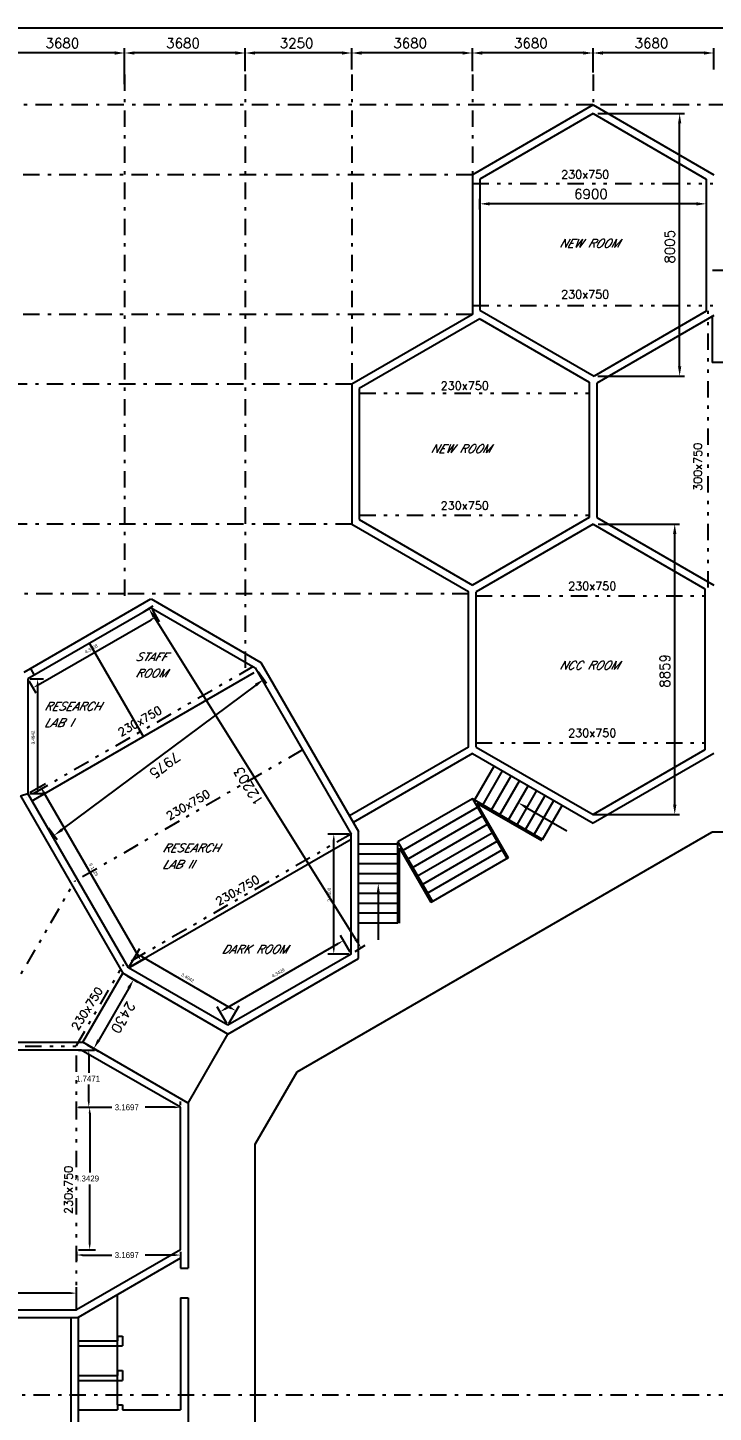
# Model space of a CAD drawing. Extents: x 8365 to 8547, y -347 to -272.
# Drawn here: x 8387.59 to 8408.51, y -314.46 to -272.23 of the extents above; entities that cross this region are included whole.
import ezdxf

# ---------------------------------------------------------------- set-up
doc = ezdxf.new("R2010")
doc.units = 0
doc.linetypes.add('DASHDOT', pattern=[1, 0.5, -0.25, 0, -0.25])
doc.linetypes.add('DIVIDE', pattern=[1.25, 0.5, -0.25, 0, -0.25, 0, -0.25])
doc.layers.get('0').update_dxf_attribs({"linetype": 'CONTINUOUS'})
doc.layers.get('DEFPOINTS').update_dxf_attribs({"linetype": 'CONTINUOUS'})
doc.layers.add('1', color=7, linetype='CONTINUOUS')
doc.layers.add('2', color=7, linetype='CONTINUOUS')
doc.styles.add('ROMANS', font='ROMANS')
doc.dimstyles.get("Standard").update_dxf_attribs({"dimtxt": 2.5, "dimasz": 2.5, "dimexe": 1.25, "dimexo": 0.625, "dimtad": 1, "dimcen": 2.5, "dimazin": 3, "dimtfac": 1, "dimtmove": 0, "dimatfit": 3})

# ---------------------------------------------------------------- blocks, each defined once
blk = doc.blocks.new('*X97')
at = {"layer": '1', "color": 7, "linetype": 'CONTINUOUS'}
blk.add_line((8402.82, -296.019), (8404.04, -296.724), dxfattribs=at)
blk.add_solid([(8402.795, -296.063), (8402.56, -295.869), (8402.845, -295.976)], dxfattribs=at)
blk = doc.blocks.new('*X100')
at = {"layer": '1', "color": 7, "linetype": 'CONTINUOUS'}
blk.add_line((8398.288, -298.636), (8398.288, -300.045), dxfattribs=at)
blk.add_solid([(8398.238, -298.636), (8398.288, -298.336), (8398.338, -298.636)], dxfattribs=at)
blk = doc.blocks.new('*D3')
at = {"layer": '1', "color": 0, "linetype": 'CONTINUOUS'}
for p, q in [((8386.869, -274.185), (8386.869, -272.854)), ((8390.249, -273.004), (8387.169, -273.004)), ((8390.549, -273.508), (8390.549, -272.854))]:
    blk.add_line(p, q, dxfattribs=at)
for points in [[(8387.169, -272.954), (8387.169, -273.054), (8386.869, -273.004)], [(8390.249, -272.954), (8390.249, -273.054), (8390.549, -273.004)]]:
    blk.add_solid(points, dxfattribs=at)
at = {"layer": 'DEFPOINTS', "color": 0, "linetype": 'CONTINUOUS'}
for p in [(8386.869, -273.004), (8390.549, -273.658), (8386.869, -274.335)]:
    blk.add_point(p, dxfattribs=at)
at = {"layer": '1', "color": 7, "linetype": 'CONTINUOUS', "style": 'ROMANS'}
blk.add_text('3680', height=0.3, dxfattribs=at).set_placement((8388.138, -272.854))
blk = doc.blocks.new('*D4')
at = {"layer": '1', "color": 0, "linetype": 'CONTINUOUS'}
for p, q in [((8390.549, -273.956), (8390.549, -272.854)), ((8393.929, -273.004), (8390.849, -273.004)), ((8394.229, -273.508), (8394.229, -272.854))]:
    blk.add_line(p, q, dxfattribs=at)
for points in [[(8390.849, -272.954), (8390.849, -273.054), (8390.549, -273.004)], [(8393.929, -272.954), (8393.929, -273.054), (8394.229, -273.004)]]:
    blk.add_solid(points, dxfattribs=at)
at = {"layer": 'DEFPOINTS', "color": 0, "linetype": 'CONTINUOUS'}
for p in [(8390.549, -273.004), (8394.229, -273.658), (8390.549, -274.106)]:
    blk.add_point(p, dxfattribs=at)
at = {"layer": '1', "color": 7, "linetype": 'CONTINUOUS', "style": 'ROMANS'}
blk.add_text('3680', height=0.3, dxfattribs=at).set_placement((8391.818, -272.854))
blk = doc.blocks.new('*D5')
at = {"layer": '1', "color": 0, "linetype": 'CONTINUOUS'}
for p, q in [((8394.229, -273.563), (8394.229, -272.854)), ((8397.179, -273.004), (8394.529, -273.004)), ((8397.479, -273.508), (8397.479, -272.854))]:
    blk.add_line(p, q, dxfattribs=at)
for points in [[(8394.529, -272.954), (8394.529, -273.054), (8394.229, -273.004)], [(8397.179, -272.954), (8397.179, -273.054), (8397.479, -273.004)]]:
    blk.add_solid(points, dxfattribs=at)
at = {"layer": 'DEFPOINTS', "color": 0, "linetype": 'CONTINUOUS'}
for p in [(8394.229, -273.004), (8394.229, -273.713), (8397.479, -273.658)]:
    blk.add_point(p, dxfattribs=at)
at = {"layer": '1', "color": 7, "linetype": 'CONTINUOUS', "style": 'ROMANS'}
blk.add_text('3250', height=0.3, dxfattribs=at).set_placement((8395.283, -272.854))
blk = doc.blocks.new('*D6')
at = {"layer": '1', "color": 0, "linetype": 'CONTINUOUS'}
for p, q in [((8397.479, -273.508), (8397.479, -272.854)), ((8400.859, -273.004), (8397.779, -273.004)), ((8401.159, -273.508), (8401.159, -272.854))]:
    blk.add_line(p, q, dxfattribs=at)
for points in [[(8397.779, -272.954), (8397.779, -273.054), (8397.479, -273.004)], [(8400.859, -272.954), (8400.859, -273.054), (8401.159, -273.004)]]:
    blk.add_solid(points, dxfattribs=at)
at = {"layer": 'DEFPOINTS', "color": 0, "linetype": 'CONTINUOUS'}
for p in [(8397.479, -273.004), (8397.479, -273.658), (8401.159, -273.658)]:
    blk.add_point(p, dxfattribs=at)
at = {"layer": '1', "color": 7, "linetype": 'CONTINUOUS', "style": 'ROMANS'}
blk.add_text('3680', height=0.3, dxfattribs=at).set_placement((8398.748, -272.854))
blk = doc.blocks.new('*D7')
at = {"layer": '1', "color": 0, "linetype": 'CONTINUOUS'}
for p, q in [((8401.159, -273.563), (8401.159, -272.854)), ((8404.539, -273.004), (8401.459, -273.004)), ((8404.839, -273.508), (8404.839, -272.854))]:
    blk.add_line(p, q, dxfattribs=at)
for points in [[(8401.459, -272.954), (8401.459, -273.054), (8401.159, -273.004)], [(8404.539, -272.954), (8404.539, -273.054), (8404.839, -273.004)]]:
    blk.add_solid(points, dxfattribs=at)
at = {"layer": 'DEFPOINTS', "color": 0, "linetype": 'CONTINUOUS'}
for p in [(8401.159, -273.004), (8401.159, -273.713), (8404.839, -273.658)]:
    blk.add_point(p, dxfattribs=at)
at = {"layer": '1', "color": 7, "linetype": 'CONTINUOUS', "style": 'ROMANS'}
blk.add_text('3680', height=0.3, dxfattribs=at).set_placement((8402.428, -272.854))
blk = doc.blocks.new('*D8')
at = {"layer": '1', "color": 0, "linetype": 'CONTINUOUS'}
for p, q in [((8404.839, -273.596), (8404.839, -272.854)), ((8408.219, -273.004), (8405.139, -273.004)), ((8408.519, -273.508), (8408.519, -272.854))]:
    blk.add_line(p, q, dxfattribs=at)
for points in [[(8405.139, -272.954), (8405.139, -273.054), (8404.839, -273.004)], [(8408.219, -272.954), (8408.219, -273.054), (8408.519, -273.004)]]:
    blk.add_solid(points, dxfattribs=at)
at = {"layer": 'DEFPOINTS', "color": 0, "linetype": 'CONTINUOUS'}
for p in [(8404.839, -273.004), (8404.839, -273.746), (8408.519, -273.658)]:
    blk.add_point(p, dxfattribs=at)
at = {"layer": '1', "color": 7, "linetype": 'CONTINUOUS', "style": 'ROMANS'}
blk.add_text('3680', height=0.3, dxfattribs=at).set_placement((8406.108, -272.854))
blk = doc.blocks.new('*D40')
at = {"layer": '1', "color": 0, "linetype": 'CONTINUOUS'}
for p, q in [((8408.289, -277), (8408.289, -277.754)), ((8401.389, -277.776), (8401.389, -277.454)), ((8407.989, -277.604), (8401.689, -277.604))]:
    blk.add_line(p, q, dxfattribs=at)
for points in [[(8401.689, -277.554), (8401.689, -277.654), (8401.389, -277.604)], [(8407.989, -277.554), (8407.989, -277.654), (8408.289, -277.604)]]:
    blk.add_solid(points, dxfattribs=at)
at = {"layer": 'DEFPOINTS', "color": 0, "linetype": 'CONTINUOUS'}
for p in [(8408.289, -276.85), (8401.389, -277.604), (8401.389, -277.926)]:
    blk.add_point(p, dxfattribs=at)
at = {"layer": '1', "color": 7, "linetype": 'CONTINUOUS', "style": 'ROMANS'}
blk.add_text('6900', height=0.3, dxfattribs=at).set_placement((8404.261, -277.454))
blk = doc.blocks.new('*D42')
at = {"layer": '1', "color": 0, "linetype": 'CONTINUOUS'}
for p, q in [((8404.989, -274.854), (8407.631, -274.854)), ((8407.481, -282.559), (8407.481, -275.154)), ((8404.989, -282.859), (8407.631, -282.859))]:
    blk.add_line(p, q, dxfattribs=at)
for points in [[(8407.431, -275.154), (8407.531, -275.154), (8407.481, -274.854)], [(8407.431, -282.559), (8407.531, -282.559), (8407.481, -282.859)]]:
    blk.add_solid(points, dxfattribs=at)
at = {"layer": 'DEFPOINTS', "color": 0, "linetype": 'CONTINUOUS'}
for p in [(8404.839, -274.854), (8407.481, -274.854), (8404.839, -282.859)]:
    blk.add_point(p, dxfattribs=at)
at = {"layer": '1', "color": 7, "linetype": 'CONTINUOUS', "style": 'ROMANS'}
blk.add_text('8005', height=0.3, rotation=90, dxfattribs=at).set_placement((8407.331, -279.428))
blk = doc.blocks.new('*D43')
at = {"layer": '1', "color": 0, "linetype": 'CONTINUOUS'}
for p, q in [((8404.993, -287.368), (8407.481, -287.368)), ((8407.331, -295.927), (8407.331, -287.668)), ((8404.839, -296.227), (8407.481, -296.227))]:
    blk.add_line(p, q, dxfattribs=at)
for points in [[(8407.281, -287.668), (8407.381, -287.668), (8407.331, -287.368)], [(8407.281, -295.927), (8407.381, -295.927), (8407.331, -296.227)]]:
    blk.add_solid(points, dxfattribs=at)
at = {"layer": 'DEFPOINTS', "color": 0, "linetype": 'CONTINUOUS'}
for p in [(8404.843, -287.368), (8407.331, -287.368), (8404.689, -296.227)]:
    blk.add_point(p, dxfattribs=at)
at = {"layer": '1', "color": 7, "linetype": 'CONTINUOUS', "style": 'ROMANS'}
blk.add_text('8859', height=0.3, rotation=90, dxfattribs=at).set_placement((8407.181, -292.362))
blk = doc.blocks.new('*D46')
at = {"layer": '1', "color": 0, "linetype": 'CONTINUOUS'}
for p, q in [((8394.621, -291.871), (8394.883, -292.222)), ((8394.553, -292.281), (8388.64, -296.689)), ((8388.228, -296.638), (8388.49, -296.989))]:
    blk.add_line(p, q, dxfattribs=at)
for points in [[(8394.582, -292.321), (8394.523, -292.241), (8394.793, -292.102)], [(8388.67, -296.729), (8388.611, -296.649), (8388.4, -296.869)]]:
    blk.add_solid(points, dxfattribs=at)
at = {"layer": 'DEFPOINTS', "color": 0, "linetype": 'CONTINUOUS'}
for p in [(8394.531, -291.751), (8388.138, -296.518), (8388.4, -296.869)]:
    blk.add_point(p, dxfattribs=at)
at = {"layer": '1', "color": 7, "linetype": 'CONTINUOUS', "style": 'ROMANS'}
blk.add_text('7975', height=0.3, rotation=216.7079, dxfattribs=at).set_placement((8392.103, -294.295))
blk = doc.blocks.new('*D47')
at = {"layer": '1', "color": 0, "linetype": 'CONTINUOUS'}
for p, q in [((8391.112, -290.059), (8391.418, -289.868)), ((8397.605, -300.037), (8391.45, -290.202)), ((8397.586, -300.402), (8397.892, -300.211))]:
    blk.add_line(p, q, dxfattribs=at)
for points in [[(8391.407, -290.228), (8391.492, -290.175), (8391.29, -289.947)], [(8397.563, -300.063), (8397.648, -300.01), (8397.764, -300.291)]]:
    blk.add_solid(points, dxfattribs=at)
at = {"layer": 'DEFPOINTS', "color": 0, "linetype": 'CONTINUOUS'}
for p in [(8391.29, -289.947), (8390.985, -290.138), (8397.459, -300.482)]:
    blk.add_point(p, dxfattribs=at)
at = {"layer": '1', "color": 7, "linetype": 'CONTINUOUS', "style": 'ROMANS'}
blk.add_text('12203', height=0.3, rotation=122.0417, dxfattribs=at).set_placement((8394.797, -295.833))
blk = doc.blocks.new('*D49')
at = {"layer": '1', "color": 0, "linetype": 'CONTINUOUS'}
for p, q in [((8390.625, -301.145), (8390.956, -301.336)), ((8390.676, -301.521), (8389.761, -303.106)), ((8389.41, -303.249), (8389.741, -303.44))]:
    blk.add_line(p, q, dxfattribs=at)
for points in [[(8390.719, -301.546), (8390.633, -301.496), (8390.826, -301.261)], [(8389.804, -303.131), (8389.718, -303.081), (8389.611, -303.365)]]:
    blk.add_solid(points, dxfattribs=at)
at = {"layer": 'DEFPOINTS', "color": 0, "linetype": 'CONTINUOUS'}
for p in [(8390.495, -301.07), (8389.28, -303.174), (8389.611, -303.365)]:
    blk.add_point(p, dxfattribs=at)
at = {"layer": '1', "color": 7, "linetype": 'CONTINUOUS', "style": 'ROMANS'}
blk.add_text('2430', height=0.3, rotation=240, dxfattribs=at).set_placement((8390.634, -301.893))
blk = doc.blocks.new('*D71')
at = {"color": 0, "linetype": 'CONTINUOUS'}
for p, q in [((8391.387, -289.979), (8391.602, -290.351)), ((8387.913, -292.273), (8391.356, -290.286)), ((8387.632, -292.146), (8387.847, -292.519))]:
    blk.add_line(p, q, dxfattribs=at)
for points in [[(8391.341, -290.26), (8391.371, -290.312), (8391.512, -290.196)], [(8387.898, -292.248), (8387.928, -292.299), (8387.757, -292.363)]]:
    blk.add_solid(points, dxfattribs=at)
at = {"layer": 'DEFPOINTS', "color": 0, "linetype": 'CONTINUOUS'}
for p in [(8391.356, -289.924), (8391.512, -290.196), (8387.601, -292.092)]:
    blk.add_point(p, dxfattribs=at)
at = {"color": 0, "linetype": 'CONTINUOUS'}
blk.add_text('4.3358', height=0.1, rotation=30, dxfattribs=at).set_placement((8389.376, -291.325))
blk = doc.blocks.new('*D72')
at = {"color": 0, "linetype": 'CONTINUOUS'}
for p, q in [((8387.663, -292.092), (8388.077, -292.092)), ((8387.897, -292.272), (8387.897, -295.407)), ((8387.663, -295.587), (8388.077, -295.587))]:
    blk.add_line(p, q, dxfattribs=at)
for points in [[(8387.867, -292.272), (8387.927, -292.272), (8387.897, -292.092)], [(8387.867, -295.407), (8387.927, -295.407), (8387.897, -295.587)]]:
    blk.add_solid(points, dxfattribs=at)
at = {"layer": 'DEFPOINTS', "color": 0, "linetype": 'CONTINUOUS'}
for p in [(8387.601, -292.092), (8387.601, -295.587), (8387.897, -295.587)]:
    blk.add_point(p, dxfattribs=at)
at = {"color": 0, "linetype": 'CONTINUOUS'}
blk.add_text('3.4942', height=0.1, rotation=90, dxfattribs=at).set_placement((8387.807, -294.089))
blk = doc.blocks.new('*D73')
at = {"color": 0, "linetype": 'CONTINUOUS'}
for p, q in [((8387.655, -295.555), (8388.134, -295.279)), ((8388.068, -295.525), (8390.96, -300.533)), ((8390.726, -300.875), (8391.205, -300.599))]:
    blk.add_line(p, q, dxfattribs=at)
for points in [[(8388.094, -295.51), (8388.042, -295.54), (8387.978, -295.369)], [(8390.985, -300.518), (8390.934, -300.548), (8391.05, -300.689)]]:
    blk.add_solid(points, dxfattribs=at)
at = {"layer": 'DEFPOINTS', "color": 0, "linetype": 'CONTINUOUS'}
for p in [(8387.601, -295.587), (8390.672, -300.906), (8391.05, -300.689)]:
    blk.add_point(p, dxfattribs=at)
at = {"color": 0, "linetype": 'CONTINUOUS'}
blk.add_text('6.1429', height=0.1, rotation=300, dxfattribs=at).set_placement((8389.457, -297.751))
blk = doc.blocks.new('*D74')
at = {"color": 0, "linetype": 'CONTINUOUS'}
for p, q in [((8390.703, -300.852), (8391.014, -300.315)), ((8391.08, -300.561), (8393.794, -302.128)), ((8393.729, -302.599), (8394.04, -302.062))]:
    blk.add_line(p, q, dxfattribs=at)
for points in [[(8391.095, -300.535), (8391.065, -300.587), (8390.924, -300.471)], [(8393.809, -302.102), (8393.779, -302.154), (8393.95, -302.218)]]:
    blk.add_solid(points, dxfattribs=at)
at = {"layer": 'DEFPOINTS', "color": 0, "linetype": 'CONTINUOUS'}
for p in [(8390.672, -300.906), (8393.95, -302.218), (8393.698, -302.654)]:
    blk.add_point(p, dxfattribs=at)
at = {"color": 0, "linetype": 'CONTINUOUS'}
blk.add_text('3.4942', height=0.1, rotation=330, dxfattribs=at).set_placement((8392.265, -301.141))
blk = doc.blocks.new('*D75')
at = {"color": 0, "linetype": 'CONTINUOUS'}
for p, q in [((8393.618, -302.154), (8397.067, -300.163)), ((8397.428, -300.428), (8397.133, -299.917)), ((8393.667, -302.599), (8393.372, -302.089))]:
    blk.add_line(p, q, dxfattribs=at)
for points in [[(8397.052, -300.137), (8397.082, -300.189), (8397.223, -300.073)], [(8393.603, -302.128), (8393.633, -302.18), (8393.462, -302.244)]]:
    blk.add_solid(points, dxfattribs=at)
at = {"layer": 'DEFPOINTS', "color": 0, "linetype": 'CONTINUOUS'}
for p in [(8397.223, -300.073), (8397.459, -300.482), (8393.698, -302.654)]:
    blk.add_point(p, dxfattribs=at)
at = {"color": 0, "linetype": 'CONTINUOUS'}
blk.add_text('4.3429', height=0.1, rotation=30, dxfattribs=at).set_placement((8395.081, -301.206))
blk = doc.blocks.new('*D76')
at = {"color": 0, "linetype": 'CONTINUOUS'}
for p, q in [((8397.397, -296.822), (8396.751, -296.822)), ((8396.931, -300.302), (8396.931, -297.002)), ((8397.397, -300.482), (8396.751, -300.482))]:
    blk.add_line(p, q, dxfattribs=at)
for points in [[(8396.901, -297.002), (8396.961, -297.002), (8396.931, -296.822)], [(8396.901, -300.302), (8396.961, -300.302), (8396.931, -300.482)]]:
    blk.add_solid(points, dxfattribs=at)
at = {"layer": 'DEFPOINTS', "color": 0, "linetype": 'CONTINUOUS'}
for p in [(8396.931, -296.822), (8397.459, -296.822), (8397.459, -300.482)]:
    blk.add_point(p, dxfattribs=at)
at = {"color": 0, "linetype": 'CONTINUOUS'}
blk.add_text('3.6600', height=0.1, rotation=90, dxfattribs=at).set_placement((8396.841, -298.885))
blk = doc.blocks.new('*D80')
at = {"color": 0, "linetype": 'CONTINUOUS'}
for p, q in [((8389.084, -305.094), (8389.084, -304.976)), ((8389.264, -305.156), (8390.158, -305.156)), ((8392.073, -305.156), (8391.178, -305.156)), ((8392.253, -305.094), (8392.253, -304.976))]:
    blk.add_line(p, q, dxfattribs=at)
for points in [[(8389.264, -305.126), (8389.264, -305.186), (8389.084, -305.156)], [(8392.073, -305.126), (8392.073, -305.186), (8392.253, -305.156)]]:
    blk.add_solid(points, dxfattribs=at)
at = {"layer": 'DEFPOINTS', "color": 0, "linetype": 'CONTINUOUS'}
for p in [(8389.084, -305.156), (8389.084, -305.156), (8392.253, -305.156)]:
    blk.add_point(p, dxfattribs=at)
at = {"color": 0, "linetype": 'CONTINUOUS'}
blk.add_text('3.1697', height=0.18, dxfattribs=at).set_placement((8390.248, -305.246))
blk = doc.blocks.new('*D81')
at = {"color": 0, "linetype": 'CONTINUOUS'}
for p, q in [((8389.146, -303.409), (8389.637, -303.409)), ((8389.457, -303.589), (8389.457, -304.103)), ((8389.457, -304.976), (8389.457, -304.463)), ((8389.146, -305.156), (8389.637, -305.156))]:
    blk.add_line(p, q, dxfattribs=at)
for points in [[(8389.427, -303.589), (8389.487, -303.589), (8389.457, -303.409)], [(8389.427, -304.976), (8389.487, -304.976), (8389.457, -305.156)]]:
    blk.add_solid(points, dxfattribs=at)
at = {"layer": 'DEFPOINTS', "color": 0, "linetype": 'CONTINUOUS'}
for p in [(8389.084, -303.409), (8389.084, -305.156), (8389.457, -305.156)]:
    blk.add_point(p, dxfattribs=at)
at = {"color": 0, "linetype": 'CONTINUOUS'}
blk.add_text('1.7471', height=0.18, dxfattribs=at).set_placement((8389.067, -304.373))
blk = doc.blocks.new('*D82')
at = {"color": 0, "linetype": 'CONTINUOUS'}
for p, q in [((8389.084, -309.562), (8389.084, -309.842)), ((8389.264, -309.662), (8390.158, -309.662)), ((8392.073, -309.662), (8391.178, -309.662)), ((8392.253, -309.562), (8392.253, -309.842))]:
    blk.add_line(p, q, dxfattribs=at)
for points in [[(8389.264, -309.632), (8389.264, -309.692), (8389.084, -309.662)], [(8392.073, -309.632), (8392.073, -309.692), (8392.253, -309.662)]]:
    blk.add_solid(points, dxfattribs=at)
at = {"layer": 'DEFPOINTS', "color": 0, "linetype": 'CONTINUOUS'}
for p in [(8389.084, -309.499), (8392.253, -309.499), (8389.084, -309.662)]:
    blk.add_point(p, dxfattribs=at)
at = {"color": 0, "linetype": 'CONTINUOUS'}
blk.add_text('3.1697', height=0.18, dxfattribs=at).set_placement((8390.248, -309.752))
blk = doc.blocks.new('*D83')
at = {"color": 0, "linetype": 'CONTINUOUS'}
for p, q in [((8389.146, -305.156), (8389.665, -305.156)), ((8389.485, -305.336), (8389.485, -307.148)), ((8389.485, -309.319), (8389.485, -307.508)), ((8389.146, -309.499), (8389.665, -309.499))]:
    blk.add_line(p, q, dxfattribs=at)
for points in [[(8389.455, -305.336), (8389.515, -305.336), (8389.485, -305.156)], [(8389.455, -309.319), (8389.515, -309.319), (8389.485, -309.499)]]:
    blk.add_solid(points, dxfattribs=at)
at = {"layer": 'DEFPOINTS', "color": 0, "linetype": 'CONTINUOUS'}
for p in [(8389.084, -305.156), (8389.485, -305.156), (8389.084, -309.499)]:
    blk.add_point(p, dxfattribs=at)
at = {"color": 0, "linetype": 'CONTINUOUS'}
blk.add_text('4.3429', height=0.18, dxfattribs=at).set_placement((8389.035, -307.418))
blk = doc.blocks.new('*D84')
at = {"color": 0, "linetype": 'CONTINUOUS'}
for p, q in [((8383.169, -311.152), (8383.169, -310.644)), ((8389.084, -311.152), (8389.084, -310.644)), ((8383.349, -310.824), (8385.616, -310.824)), ((8388.904, -310.824), (8386.636, -310.824))]:
    blk.add_line(p, q, dxfattribs=at)
for points in [[(8383.349, -310.794), (8383.349, -310.854), (8383.169, -310.824)], [(8388.904, -310.794), (8388.904, -310.854), (8389.084, -310.824)]]:
    blk.add_solid(points, dxfattribs=at)
at = {"layer": 'DEFPOINTS', "color": 0, "linetype": 'CONTINUOUS'}
for p in [(8383.169, -310.824), (8383.169, -311.214), (8389.084, -311.214)]:
    blk.add_point(p, dxfattribs=at)
at = {"color": 0, "linetype": 'CONTINUOUS'}
blk.add_text('5.9143', height=0.18, dxfattribs=at).set_placement((8385.706, -310.914))

msp = doc.modelspace()

# ---------------------------------------------------------------- linework, layer by layer
at = {"linetype": 'CONTINUOUS'}
msp.add_line((8387.371, -295.658), (8387.601, -295.587), dxfattribs=at)
at = {"layer": '1', "color": 7, "linetype": 'DASHDOT'}
for p, q in [((8390.549, -273.658), (8390.549, -289.579)), ((8394.229, -273.658), (8394.229, -291.785)), ((8397.479, -273.658), (8397.479, -283.108)), ((8401.159, -273.658), (8401.159, -276.718)), ((8404.839, -273.658), (8404.839, -274.588)), ((8404.828, -274.588), (8368.16, -274.588)), ((8452.868, -274.588), (8404.839, -274.588)), ((8401.159, -276.718), (8368.16, -276.718)), ((8401.159, -276.718), (8401.159, -280.978)), ((8401.159, -280.978), (8368.16, -280.978)), ((8397.479, -283.108), (8368.16, -283.108)), ((8397.48, -287.368), (8368.16, -287.368)), ((8390.549, -289.498), (8368.16, -289.498)), ((8401.045, -289.498), (8390.549, -289.498)), ((8448.772, -313.933), (8367.785, -313.933))]:
    msp.add_line(p, q, dxfattribs=at)
at = {"layer": '1', "color": 1, "linetype": 'CONTINUOUS'}
for p, q in [((8404.839, -274.588), (8401.159, -276.718)), ((8404.839, -274.854), (8401.389, -276.85)), ((8404.839, -274.588), (8408.519, -276.718)), ((8404.839, -274.854), (8408.289, -276.85)), ((8401.159, -276.718), (8401.159, -280.978)), ((8401.389, -276.85), (8401.389, -280.845)), ((8408.289, -276.85), (8408.289, -280.879)), ((8401.159, -280.978), (8397.479, -283.108)), ((8401.389, -281.111), (8397.709, -283.24)), ((8401.389, -280.845), (8404.869, -282.859)), ((8401.389, -281.111), (8404.724, -283.041)), ((8408.289, -280.879), (8404.869, -282.859)), ((8408.519, -281.012), (8404.954, -283.075)), ((8397.479, -283.108), (8397.48, -287.368)), ((8397.709, -283.24), (8397.71, -287.235)), ((8404.724, -283.041), (8404.724, -287.171)), ((8404.954, -283.075), (8404.954, -287.166)), ((8397.48, -287.368), (8401.045, -289.431)), ((8397.71, -287.235), (8401.161, -289.233)), ((8404.724, -287.171), (8401.161, -289.233)), ((8404.843, -287.368), (8401.275, -289.434)), ((8404.843, -287.368), (8408.254, -289.342)), ((8404.954, -287.166), (8408.519, -289.23)), ((8387.483, -291.889), (8391.355, -289.653)), ((8391.357, -289.652), (8394.708, -291.588)), ((8401.045, -294.169), (8401.045, -289.431)), ((8401.275, -294.169), (8401.275, -289.434)), ((8408.254, -289.342), (8408.254, -294.255)), ((8391.362, -289.921), (8387.601, -292.092)), ((8391.362, -289.921), (8394.531, -291.751)), ((8387.807, -291.973), (8387.689, -291.77)), ((8394.531, -291.751), (8397.459, -296.822)), ((8394.708, -291.588), (8397.689, -296.75)), ((8387.601, -292.092), (8387.601, -295.587)), ((8401.045, -294.169), (8397.41, -296.267)), ((8401.275, -294.169), (8404.839, -296.227)), ((8408.254, -294.255), (8404.839, -296.227)), ((8401.159, -294.368), (8397.525, -296.466)), ((8401.159, -294.368), (8404.839, -296.492)), ((8408.519, -294.368), (8404.839, -296.492)), ((8401.221, -295.789), (8401.821, -294.75)), ((8401.481, -295.939), (8402.081, -294.9)), ((8401.74, -296.089), (8402.34, -295.05)), ((8402, -296.239), (8402.6, -295.2)), ((8402.26, -296.389), (8402.86, -295.35)), ((8402.52, -296.539), (8403.12, -295.5)), ((8387.371, -295.658), (8390.495, -301.07)), ((8390.672, -300.906), (8387.601, -295.587)), ((8401.159, -295.753), (8398.888, -297.065)), ((8401.159, -295.753), (8402.209, -297.572)), ((8403.299, -296.989), (8401.159, -295.753)), ((8403.274, -297.032), (8401.296, -295.89)), ((8401.296, -295.89), (8402.253, -297.547)), ((8402.78, -296.689), (8403.38, -295.65)), ((8403.039, -296.839), (8403.639, -295.8)), ((8403.299, -296.989), (8403.899, -295.95)), ((8401.309, -296.013), (8399.038, -297.325)), ((8401.459, -296.273), (8399.188, -297.585)), ((8395.81, -304.073), (8408.463, -296.768)), ((8397.459, -300.482), (8397.459, -296.822)), ((8397.689, -300.621), (8397.689, -296.75)), ((8401.609, -296.533), (8399.338, -297.844)), ((8401.759, -296.793), (8399.488, -298.104)), ((8412.226, -296.768), (8408.463, -296.768)), ((8398.888, -297.136), (8397.688, -297.136)), ((8398.888, -297.065), (8399.938, -298.884)), ((8398.888, -299.536), (8398.888, -297.065)), ((8398.938, -299.536), (8398.938, -297.252)), ((8398.938, -297.252), (8399.895, -298.909)), ((8401.909, -297.052), (8399.638, -298.364)), ((8398.888, -297.436), (8397.688, -297.436)), ((8402.059, -297.312), (8399.788, -298.624)), ((8402.253, -297.547), (8399.895, -298.909)), ((8398.888, -297.736), (8397.688, -297.736)), ((8398.888, -298.036), (8397.688, -298.036)), ((8398.888, -298.336), (8397.688, -298.336)), ((8398.888, -298.636), (8397.688, -298.636)), ((8398.888, -298.936), (8397.688, -298.936)), ((8398.888, -299.236), (8397.688, -299.236)), ((8398.888, -299.536), (8397.688, -299.536)), ((8397.459, -300.482), (8393.698, -302.654)), ((8393.703, -302.922), (8397.688, -300.621)), ((8393.698, -302.654), (8390.672, -300.906)), ((8389.28, -303.174), (8390.495, -301.07)), ((8393.703, -302.922), (8390.495, -301.07)), ((8383.031, -303.174), (8389.28, -303.174)), ((8392.488, -305.026), (8389.28, -303.174)), ((8392.488, -305.026), (8393.703, -302.922)), ((8389.227, -303.409), (8383.084, -303.409)), ((8392.253, -305.156), (8389.227, -303.409)), ((8394.538, -306.276), (8395.81, -304.073)), ((8392.253, -309.499), (8392.253, -305.156)), ((8392.488, -305.026), (8392.488, -309.628)), ((8394.538, -321.59), (8394.538, -306.276)), ((8392.253, -309.499), (8389.084, -311.329)), ((8392.258, -309.762), (8389.136, -311.564)), ((8392.258, -309.762), (8392.258, -310.062)), ((8392.488, -309.629), (8392.488, -310.062)), ((8392.258, -310.062), (8392.488, -310.062)), ((8390.336, -314.233), (8390.336, -310.871)), ((8392.258, -310.962), (8392.488, -310.962)), ((8392.258, -310.962), (8392.258, -314.383)), ((8392.488, -310.962), (8392.488, -316.904)), ((8383.175, -311.564), (8389.136, -311.564)), ((8383.228, -311.329), (8389.084, -311.329)), ((8388.906, -311.564), (8388.906, -316.301)), ((8389.136, -311.564), (8389.136, -316.301)), ((8389.136, -312.283), (8390.336, -312.283)), ((8389.136, -312.433), (8390.486, -312.433)), ((8389.136, -312.433), (8390.486, -312.433)), ((8390.336, -312.133), (8390.336, -312.283)), ((8390.336, -312.133), (8390.486, -312.133)), ((8390.486, -312.133), (8390.486, -312.433)), ((8390.486, -312.283), (8390.486, -312.433)), ((8390.336, -313.183), (8390.336, -313.333)), ((8390.336, -313.183), (8390.486, -313.183)), ((8390.486, -313.183), (8390.486, -313.483)), ((8389.136, -313.333), (8390.336, -313.333)), ((8389.136, -313.483), (8390.486, -313.483)), ((8389.136, -313.483), (8390.486, -313.483)), ((8390.486, -313.333), (8390.486, -313.483)), ((8389.136, -314.383), (8390.336, -314.383)), ((8390.336, -314.233), (8390.336, -314.383)), ((8390.336, -314.233), (8390.486, -314.233)), ((8390.486, -314.233), (8390.486, -314.383)), ((8390.486, -314.383), (8392.258, -314.383))]:
    msp.add_line(p, q, dxfattribs=at)
at = {"layer": '1', "color": 5, "linetype": 'DIVIDE'}
for p, q in [((8401.162, -276.988), (8408.496, -276.988)), ((8401.162, -280.708), (8408.496, -280.708)), ((8408.355, -289.308), (8408.355, -280.872)), ((8397.712, -283.374), (8404.724, -283.374)), ((8397.712, -287.095), (8404.724, -287.095)), ((8401.266, -289.558), (8408.278, -289.558)), ((8394.473, -291.717), (8387.543, -295.718)), ((8395.978, -294.256), (8389.034, -298.265)), ((8401.266, -294.044), (8408.278, -294.044)), ((8397.459, -296.822), (8390.487, -300.847)), ((8386.12, -303.292), (8389.034, -298.265)), ((8389.084, -303.268), (8390.487, -300.847)), ((8383.17, -303.292), (8389.07, -303.292)), ((8389.084, -311.329), (8389.084, -303.367))]:
    msp.add_line(p, q, dxfattribs=at)
at = {"layer": '1', "color": 7, "linetype": 'CONTINUOUS'}
for p, q in [((8389.481, -291.007), (8391.126, -293.855)), ((8394.492, -291.911), (8387.705, -295.83)), ((8397.459, -296.988), (8390.672, -300.906))]:
    msp.add_line(p, q, dxfattribs=at)
msp.add_lwpolyline([(8364.709, -272.232), (8451.582, -272.232), (8451.582, -346.584), (8364.709, -346.584)], close=True, dxfattribs=at)
at = {"layer": '2', "color": 5, "linetype": 'CONTINUOUS'}
for p, q in [((8411.014, -279.642), (8408.486, -279.642)), ((8408.469, -281.012), (8408.469, -282.442)), ((8411.064, -282.442), (8408.469, -282.442))]:
    msp.add_line(p, q, dxfattribs=at)

# ---------------------------------------------------------------- block references
at = {"layer": '1', "color": 7, "linetype": 'CONTINUOUS'}
for name in ['*X97', '*X100']:
    msp.add_blockref(name, (0, 0), dxfattribs=at)

# ---------------------------------------------------------------- texts
at = {"layer": '1', "color": 6, "linetype": 'CONTINUOUS', "style": 'ROMANS'}
for p in [(8403.865, -276.832), (8403.865, -280.488), (8400.191, -283.274), (8400.191, -286.93), (8404.081, -289.384), (8404.081, -293.865)]:
    msp.add_text('230x750', height=0.25, dxfattribs=at).set_placement(p)
at = {"layer": '1', "color": 7, "linetype": 'CONTINUOUS', "style": 'ROMANS', "oblique": 30}
for s, p in [('NEW ROOM', (8403.803, -278.934)), ('NEW ROOM', (8399.882, -285.198)), ('STAFF', (8390.873, -291.542)), ('NCC ROOM', (8403.803, -291.8)), ('ROOM', (8390.873, -292.042)), ('RESEARCH ', (8388.091, -293.052)), ('LAB I ', (8388.091, -293.552)), ('RESEARCH ', (8391.698, -297.371)), ('LAB II', (8391.698, -297.871)), ('DARK ROOM', (8393.508, -300.462))]:
    msp.add_text(s, height=0.25, dxfattribs=at).set_placement(p)
at = {"layer": '1', "color": 3, "linetype": 'CONTINUOUS', "style": 'ROMANS'}
msp.add_text('300x750', height=0.25, rotation=90, dxfattribs=at).set_placement((8408.159, -286.357))
at = {"layer": '1', "color": 6, "linetype": 'CONTINUOUS', "style": 'ROMANS'}
for rotation, p in [(30, (8390.443, -293.854)), (30, (8391.915, -296.404)), (30, (8393.422, -299.013)), (58, (8389.125, -302.835)), (90, (8388.962, -308.409))]:
    msp.add_text('230x750', height=0.25, rotation=rotation, dxfattribs=at).set_placement(p)

# ---------------------------------------------------------------- dimensions: what is measured, and where the dimension line sits
at = {"color": 32, "linetype": 'CONTINUOUS'}
for base, p1, p2, angle, picture, middle in [((8391.512, -290.196), (8387.601, -292.092), (8391.356, -289.924), 30, '*D71', (8389.638, -291.278)), ((8391.05, -300.689), (8387.601, -295.587), (8390.672, -300.906), 300, '*D73', (8389.496, -297.998))]:
    dim = msp.add_linear_dim(base=base, p1=p1, p2=p2, angle=angle, dimstyle='Standard', dxfattribs=at)
    dim.commit()
    dim.dimension.update_dxf_attribs({"geometry": picture, "text_midpoint": middle, "dimtype": 161})
for p1, p2, distance, picture, middle in [((8387.6007, -292.0923), (8387.6007, -295.5865), 0.2963, '*D72', (8387.757, -293.8394)), ((8397.459, -300.482), (8397.459, -296.822), 0.528, '*D76', (8396.791, -298.652)), ((8393.698, -302.654), (8397.459, -300.482), 0.472, '*D75', (8395.273, -301.037)), ((8390.672, -300.906), (8393.698, -302.654), 0.503, '*D74', (8392.507, -301.223))]:
    dim = msp.add_aligned_dim(p1=p1, p2=p2, distance=distance, dimstyle='Standard', dxfattribs=at)
    dim.commit()
    dim.dimension.update_dxf_attribs({"geometry": picture, "text_midpoint": middle})
at = {"linetype": 'CONTINUOUS'}
for base, p1, picture, middle in [((8389.457, -305.156), (8389.084, -303.409), '*D81', (8389.457, -304.283)), ((8389.485, -305.156), (8389.084, -309.499), '*D83', (8389.485, -307.328))]:
    dim = msp.add_linear_dim(base=base, p1=p1, p2=(8389.084, -305.156), angle=90, dimstyle='Standard', dxfattribs=at)
    dim.commit()
    dim.dimension.update_dxf_attribs({"geometry": picture, "text_midpoint": middle})
for base, p1, p2, picture, middle in [((8389.084, -305.156), (8392.253, -305.156), (8389.084, -305.156), '*D80', (8390.668, -305.156)), ((8389.084, -309.662), (8392.253, -309.499), (8389.084, -309.499), '*D82', (8390.668, -309.662)), ((8383.1692, -310.8237), (8389.0835, -311.2141), (8383.1692, -311.2141), '*D84', (8386.1264, -310.8237))]:
    dim = msp.add_linear_dim(base=base, p1=p1, p2=p2, dimstyle='Standard', dxfattribs=at)
    dim.commit()
    dim.dimension.update_dxf_attribs({"geometry": picture, "text_midpoint": middle})
at = {"layer": '1', "color": 7, "linetype": 'CONTINUOUS'}
for base, p1, p2, picture, middle in [((8386.869, -273.004), (8390.549, -273.658), (8386.869, -274.335), '*D3', (8388.709, -273.004)), ((8390.549, -273.004), (8394.229, -273.658), (8390.549, -274.106), '*D4', (8392.389, -273.004)), ((8394.229, -273.004), (8397.479, -273.658), (8394.229, -273.713), '*D5', (8395.854, -273.004)), ((8397.479, -273.004), (8401.159, -273.658), (8397.479, -273.658), '*D6', (8399.319, -273.004)), ((8401.159, -273.004), (8404.839, -273.658), (8401.159, -273.713), '*D7', (8402.999, -273.004)), ((8404.839, -273.004), (8408.519, -273.658), (8404.839, -273.746), '*D8', (8406.679, -273.004)), ((8401.389, -277.604), (8408.289, -276.85), (8401.389, -277.926), '*D40', (8404.839, -277.604))]:
    dim = msp.add_linear_dim(base=base, p1=p1, p2=p2, dimstyle='Standard', dxfattribs=at)
    dim.commit()
    dim.dimension.update_dxf_attribs({"geometry": picture, "text_midpoint": middle, "dimtype": 160})
for base, p1, p2, angle, picture, middle, dimtype in [((8407.4812, -274.8536), (8404.8395, -282.8589), (8404.8395, -274.8536), 270, '*D42', (8407.4812, -278.8562), 160), ((8407.331, -287.368), (8404.689, -296.227), (8404.843, -287.368), 270, '*D43', (8407.331, -291.797), 160), ((8391.29, -289.947), (8397.459, -300.482), (8390.985, -290.138), 122.0417, '*D47', (8394.534, -295.13), 161), ((8388.4, -296.869), (8394.531, -291.751), (8388.138, -296.518), 216.7079, '*D46', (8391.555, -294.516), 161), ((8389.611, -303.365), (8390.495, -301.07), (8389.28, -303.174), 240, '*D49', (8390.219, -302.313), 161)]:
    dim = msp.add_linear_dim(base=base, p1=p1, p2=p2, angle=angle, dimstyle='Standard', dxfattribs=at)
    dim.commit()
    dim.dimension.update_dxf_attribs({"geometry": picture, "text_midpoint": middle, "dimtype": dimtype})

doc.saveas('drawing.dxf')
